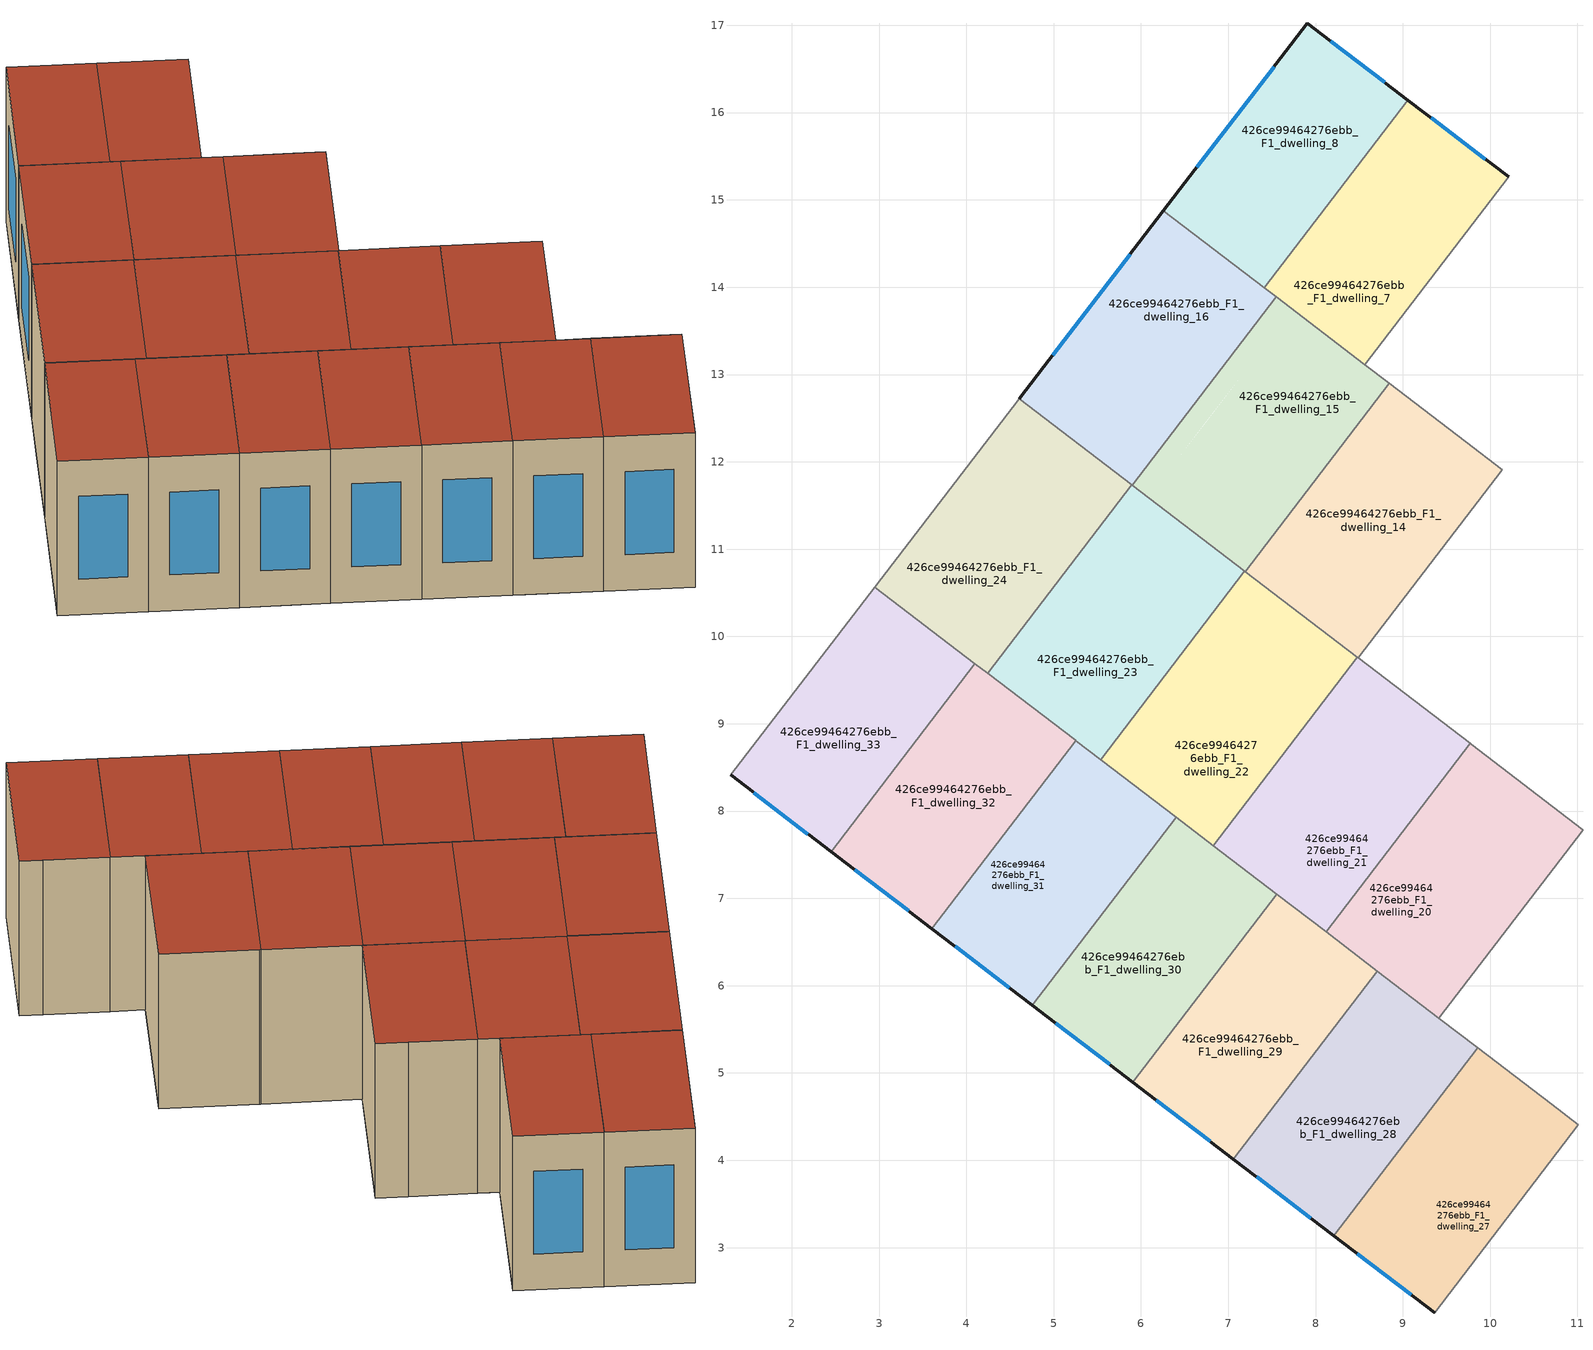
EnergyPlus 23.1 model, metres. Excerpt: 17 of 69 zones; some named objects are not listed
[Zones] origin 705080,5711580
426ce99464276ebb_F1_dwelling_14
 floor adiabatic (EU_floor_Construction): 10.14,11.91 8.49,9.75 7.19,10.74 8.84,12.9 z3
 wall to 426ce99464276ebb_F1_dwelling_13 (EU_wall_Construction): 8.49,9.75 10.14,11.91 z3:6
 wall to 426ce99464276ebb_F1_dwelling_15 (EU_wall_Construction): 8.84,12.9 7.19,10.74 z3:6
 wall to 426ce99464276ebb_F1_dwelling_22 (EU_wall_Construction): 7.19,10.74 8.48,9.76 z3:6
 wall to 426ce99464276ebb_F1_dwelling_6 (EU_wall_Construction): 9.72,12.23 8.84,12.9 z3:6
 wall to 426ce99464276ebb_F1_dwelling_21 (EU_wall_Construction): 8.48,9.76 8.49,9.75 z3:6
 wall to 426ce99464276ebb_F1_dwelling_5 (EU_wall_Construction): 10.14,11.91 9.72,12.23 z3:6
 roof outside (EU_roof_Construction): 8.49,9.75 10.14,11.91 8.84,12.9 7.19,10.74 z6
426ce99464276ebb_F1_dwelling_15
 floor to 426ce99464276ebb_F0_dwelling_12 (EU_floor_Construction): 8.84,12.9 7.85,11.61 6.75,12.45 7.74,13.75 z3
 floor to 426ce99464276ebb_F0_dwelling_19 (EU_floor_Construction): 7.85,11.61 7.19,10.74 6.08,11.59 6.75,12.45 z3
 floor to 426ce99464276ebb_F0_dwelling_13 (EU_floor_Construction): 7.74,13.75 6.74,12.46 6.56,12.6 7.55,13.89 z3
 floor to 426ce99464276ebb_F0_dwelling_20 (EU_floor_Construction): 6.74,12.46 6.08,11.59 5.9,11.73 6.56,12.6 z3
 wall to 426ce99464276ebb_F1_dwelling_16 (EU_wall_Construction): 7.55,13.89 5.9,11.73 z3:6
 wall to 426ce99464276ebb_F1_dwelling_23 (EU_wall_Construction): 5.9,11.73 7.19,10.75 z3:6
 wall to 426ce99464276ebb_F1_dwelling_7 (EU_wall_Construction): 8.57,13.11 7.55,13.89 z3:6
 wall to 426ce99464276ebb_F1_dwelling_22 (EU_wall_Construction): 7.19,10.75 7.2,10.74 z3:6
 wall to 426ce99464276ebb_F1_dwelling_6 (EU_wall_Construction): 8.84,12.9 8.57,13.11 z3:6
 roof outside (EU_roof_Construction): 7.19,10.74 8.84,12.9 7.55,13.89 5.9,11.73 z6
426ce99464276ebb_F1_dwelling_16
 floor to 426ce99464276ebb_F0_dwelling_13 (EU_floor_Construction): 7.55,13.89 6.56,12.6 5.27,13.58 6.26,14.88 z3
 floor to 426ce99464276ebb_F0_dwelling_20 (EU_floor_Construction): 6.56,12.6 5.9,11.74 4.6,12.72 5.27,13.58 z3
 wall outside (EU_wall_Construction): 6.26,14.88 4.6,12.72 z3:6
 wall to 426ce99464276ebb_F1_dwelling_24 (EU_wall_Construction): 4.6,12.72 5.89,11.74 z3:6
 wall to 426ce99464276ebb_F1_dwelling_8 (EU_wall_Construction): 7.41,13.99 6.26,14.88 z3:6
 wall to 426ce99464276ebb_F1_dwelling_7 (EU_wall_Construction): 7.55,13.89 7.41,13.99 z3:6
 window (EU_Window_Construction): 5.88,14.38 4.99,13.22 z3.69:5.31
 roof outside (EU_roof_Construction): 5.9,11.73 7.55,13.89 6.26,14.88 4.6,12.72 z6
426ce99464276ebb_F1_dwelling_20
 floor to 426ce99464276ebb_F0_dwelling_24 (EU_floor_Construction): 9.85,7.35 8.86,6.05 8.12,6.62 9.11,7.91 z3
 floor to 426ce99464276ebb_F0_dwelling_16 (EU_floor_Construction): 11.06,7.79 10.4,6.92 9.85,7.34 10.51,8.21 z3
 floor to 426ce99464276ebb_F0_dwelling_17 (EU_floor_Construction): 10.51,8.21 9.85,7.34 9.11,7.91 9.77,8.78 z3
 floor to 426ce99464276ebb_F0_dwelling_23 (EU_floor_Construction): 10.4,6.92 9.41,5.63 8.86,6.05 9.85,7.35 z3
 wall to 426ce99464276ebb_F1_dwelling_19 (EU_wall_Construction): 9.41,5.63 11.06,7.79 z3:6
 wall to 426ce99464276ebb_F1_dwelling_21 (EU_wall_Construction): 9.77,8.78 8.12,6.62 z3:6
 wall to 426ce99464276ebb_F1_dwelling_12 (EU_wall_Construction): 11.06,7.79 9.78,8.77 z3:6
 wall to 426ce99464276ebb_F1_dwelling_28 (EU_wall_Construction): 8.71,6.17 9.41,5.63 z3:6
 wall to 426ce99464276ebb_F1_dwelling_13 (EU_wall_Construction): 9.78,8.77 9.77,8.78 z3:6
 wall to 426ce99464276ebb_F1_dwelling_29 (EU_wall_Construction): 8.12,6.61 8.71,6.17 z3:6
 roof outside (EU_roof_Construction): 9.41,5.63 11.06,7.79 9.77,8.78 8.12,6.62 z6
426ce99464276ebb_F1_dwelling_21
 floor to 426ce99464276ebb_F0_dwelling_24 (EU_floor_Construction): 9.11,7.91 8.12,6.62 7.38,7.18 8.37,8.47 z3
 floor to 426ce99464276ebb_F0_dwelling_25 (EU_floor_Construction): 8.37,8.47 7.38,7.18 6.83,7.6 7.82,8.9 z3
 floor to 426ce99464276ebb_F0_dwelling_17 (EU_floor_Construction): 9.77,8.78 9.11,7.91 8.38,8.47 9.04,9.34 z3
 floor to 426ce99464276ebb_F0_dwelling_18 (EU_floor_Construction): 9.04,9.34 8.38,8.47 7.82,8.9 8.48,9.76 z3
 wall to 426ce99464276ebb_F1_dwelling_22 (EU_wall_Construction): 8.48,9.76 6.83,7.6 z3:6
 wall to 426ce99464276ebb_F1_dwelling_13 (EU_wall_Construction): 9.77,8.78 8.49,9.75 z3:6
 wall to 426ce99464276ebb_F1_dwelling_30 (EU_wall_Construction): 6.83,7.6 7.55,7.05 z3:6
 wall to 426ce99464276ebb_F1_dwelling_29 (EU_wall_Construction): 7.55,7.05 8.12,6.62 z3:6
 roof outside (EU_roof_Construction): 8.12,6.62 9.77,8.78 8.48,9.76 6.83,7.6 z6
426ce99464276ebb_F1_dwelling_22
 floor to 426ce99464276ebb_F0_dwelling_25 (EU_floor_Construction): 7.82,8.9 6.83,7.6 5.91,8.31 6.9,9.6 z3
 floor to 426ce99464276ebb_F0_dwelling_18 (EU_floor_Construction): 8.48,9.76 7.82,8.9 6.9,9.6 7.56,10.46 z3
 floor to 426ce99464276ebb_F0_dwelling_19 (EU_floor_Construction): 7.56,10.46 6.9,9.6 6.53,9.89 7.19,10.75 7.2,10.74 z3
 floor to 426ce99464276ebb_F0_dwelling_26 (EU_floor_Construction): 6.9,9.6 5.91,8.31 5.54,8.59 6.53,9.89 z3
 wall to 426ce99464276ebb_F1_dwelling_23 (EU_wall_Construction): 7.19,10.75 5.54,8.59 z3:6
 wall to 426ce99464276ebb_F1_dwelling_31 (EU_wall_Construction): 5.54,8.59 6.4,7.93 z3:6
 wall to 426ce99464276ebb_F1_dwelling_30 (EU_wall_Construction): 6.4,7.93 6.83,7.6 z3:6
 roof outside (EU_roof_Construction): 6.83,7.6 8.48,9.76 7.19,10.75 5.54,8.59 z6
426ce99464276ebb_F1_dwelling_23
 floor to 426ce99464276ebb_F0_dwelling_26 (EU_floor_Construction): 6.53,9.89 5.54,8.59 4.43,9.44 5.42,10.73 z3
 floor to 426ce99464276ebb_F0_dwelling_27 (EU_floor_Construction): 5.42,10.73 4.43,9.44 4.24,9.58 5.23,10.87 z3
 floor adiabatic (EU_floor_Construction): 7.19,10.75 6.53,9.89 5.23,10.87 5.9,11.74 z3
 wall to 426ce99464276ebb_F1_dwelling_24 (EU_wall_Construction): 5.9,11.74 4.24,9.58 z3:6
 wall to 426ce99464276ebb_F1_dwelling_32 (EU_wall_Construction): 4.24,9.58 5.25,8.81 z3:6
 wall to 426ce99464276ebb_F1_dwelling_31 (EU_wall_Construction): 5.25,8.81 5.54,8.59 z3:6
 roof outside (EU_roof_Construction): 5.54,8.59 7.19,10.75 5.9,11.74 4.24,9.58 z6
426ce99464276ebb_F1_dwelling_24
 floor to 426ce99464276ebb_F0_dwelling_20 (EU_floor_Construction): 5.9,11.74 5.23,10.87 3.94,11.86 4.6,12.72 z3
 floor to 426ce99464276ebb_F0_dwelling_27 (EU_floor_Construction): 5.23,10.87 4.24,9.58 2.95,10.57 3.94,11.86 z3
 wall adiabatic (EU_wall_Construction): 4.6,12.72 2.95,10.57 z3:6
 wall to 426ce99464276ebb_F1_dwelling_33 (EU_wall_Construction): 2.95,10.57 4.1,9.69 z3:6
 wall to 426ce99464276ebb_F1_dwelling_32 (EU_wall_Construction): 4.1,9.69 4.24,9.58 z3:6
 roof outside (EU_roof_Construction): 4.24,9.58 5.9,11.74 4.6,12.72 2.95,10.57 z6
426ce99464276ebb_F1_dwelling_27
 floor to 426ce99464276ebb_F0_dwelling_29 (EU_floor_Construction): 10.68,3.98 9.36,2.25 8.71,2.76 10.02,4.48 z3
 floor to 426ce99464276ebb_F0_dwelling_30 (EU_floor_Construction): 10.02,4.48 8.71,2.76 8.21,3.13 9.53,4.86 z3
 floor to 426ce99464276ebb_F0_dwelling_22 (EU_floor_Construction): 11.01,4.41 10.68,3.98 10.01,4.49 10.34,4.92 z3
 floor adiabatic (EU_floor_Construction): 10.34,4.92 10.01,4.49 9.53,4.86 9.86,5.29 z3
 wall outside (EU_wall_Construction): 8.21,3.13 9.36,2.25 z3:6
 wall to 426ce99464276ebb_F1_dwelling_26 (EU_wall_Construction): 9.36,2.25 11.01,4.41 z3:6
 wall to 426ce99464276ebb_F1_dwelling_28 (EU_wall_Construction): 9.86,5.29 8.21,3.13 z3:6
 wall to 426ce99464276ebb_F1_dwelling_19 (EU_wall_Construction): 10.7,4.64 9.86,5.29 z3:6
 wall to 426ce99464276ebb_F1_dwelling_18 (EU_wall_Construction): 11.01,4.41 10.71,4.64 z3:6
 window (EU_Window_Construction): 8.48,2.93 9.1,2.46 z3.69:5.31
 roof outside (EU_roof_Construction): 9.36,2.25 11.01,4.41 9.86,5.29 8.21,3.13 z6
426ce99464276ebb_F1_dwelling_28
 floor to 426ce99464276ebb_F0_dwelling_30 (EU_floor_Construction): 9.53,4.86 8.21,3.13 7.23,3.89 8.54,5.61 z3
 floor to 426ce99464276ebb_F0_dwelling_31 (EU_floor_Construction): 8.54,5.61 7.23,3.89 7.06,4.01 8.38,5.74 z3
 floor adiabatic (EU_floor_Construction): 9.86,5.29 9.53,4.86 8.38,5.74 8.71,6.17 z3
 wall outside (EU_wall_Construction): 7.06,4.01 8.21,3.13 z3:6
 wall to 426ce99464276ebb_F1_dwelling_29 (EU_wall_Construction): 8.71,6.17 7.06,4.01 z3:6
 wall to 426ce99464276ebb_F1_dwelling_19 (EU_wall_Construction): 9.86,5.29 9.41,5.63 z3:6
 window (EU_Window_Construction): 7.33,3.81 7.94,3.34 z3.69:5.31
 roof outside (EU_roof_Construction): 8.21,3.13 9.86,5.29 8.71,6.17 7.06,4.01 z6
426ce99464276ebb_F1_dwelling_29
 floor to 426ce99464276ebb_F0_dwelling_31 (EU_floor_Construction): 8.38,5.74 7.06,4.01 5.91,4.89 7.22,6.62 z3
 floor adiabatic (EU_floor_Construction): 8.71,6.17 8.38,5.74 7.22,6.62 7.55,7.05 z3
 wall outside (EU_wall_Construction): 5.91,4.89 7.06,4.01 z3:6
 wall to 426ce99464276ebb_F1_dwelling_30 (EU_wall_Construction): 7.55,7.05 5.91,4.89 z3:6
 window (EU_Window_Construction): 6.17,4.69 6.79,4.22 z3.69:5.31
 roof outside (EU_roof_Construction): 7.06,4.01 8.71,6.17 7.55,7.05 5.91,4.89 z6
426ce99464276ebb_F1_dwelling_30
 floor to 426ce99464276ebb_F0_dwelling_32 (EU_floor_Construction): 7.06,6.74 5.74,5.02 4.76,5.77 6.07,7.5 z3
 floor to 426ce99464276ebb_F0_dwelling_31 (EU_floor_Construction): 7.22,6.62 5.91,4.89 5.74,5.02 7.06,6.74 z3
 floor to 426ce99464276ebb_F0_dwelling_25 (EU_floor_Construction): 7.38,7.18 7.05,6.75 6.07,7.5 6.4,7.93 z3
 floor adiabatic (EU_floor_Construction): 7.55,7.05 7.22,6.62 7.05,6.75 7.38,7.18 z3
 wall outside (EU_wall_Construction): 4.76,5.77 5.91,4.89 z3:6
 wall to 426ce99464276ebb_F1_dwelling_31 (EU_wall_Construction): 6.4,7.93 4.76,5.77 z3:6
 window (EU_Window_Construction): 5.02,5.57 5.64,5.1 z3.69:5.31
 roof outside (EU_roof_Construction): 5.91,4.89 7.55,7.05 6.4,7.93 4.76,5.77 z6
426ce99464276ebb_F1_dwelling_31
 floor to 426ce99464276ebb_F0_dwelling_32 (EU_floor_Construction): 6.07,7.5 4.76,5.77 4.26,6.15 5.58,7.87 z3
 floor to 426ce99464276ebb_F0_dwelling_26 (EU_floor_Construction): 5.91,8.31 5.58,7.88 4.92,8.38 5.25,8.81 z3
 floor to 426ce99464276ebb_F0_dwelling_33 (EU_floor_Construction): 5.58,7.87 4.26,6.15 3.6,6.65 4.92,8.38 z3
 floor to 426ce99464276ebb_F0_dwelling_25 (EU_floor_Construction): 6.4,7.93 6.07,7.5 5.58,7.88 5.91,8.31 z3
 wall outside (EU_wall_Construction): 3.6,6.65 4.76,5.77 z3:6
 wall to 426ce99464276ebb_F1_dwelling_32 (EU_wall_Construction): 5.25,8.81 3.6,6.65 z3:6
 window (EU_Window_Construction): 3.87,6.45 4.49,5.98 z3.69:5.31
 roof outside (EU_roof_Construction): 4.76,5.77 6.4,7.93 5.25,8.81 3.6,6.65 z6
426ce99464276ebb_F1_dwelling_32
 floor to 426ce99464276ebb_F0_dwelling_27 (EU_floor_Construction): 4.43,9.44 4.1,9 3.77,9.26 4.1,9.69 z3
 floor adiabatic (EU_floor_Construction): 4.43,9.44 4.1,9.69 5.25,8.81 3.6,6.65 2.45,7.53 3.77,9.26 4.1,9 z3
 wall outside (EU_wall_Construction): 2.45,7.53 3.6,6.65 z3:6
 wall to 426ce99464276ebb_F1_dwelling_33 (EU_wall_Construction): 4.1,9.69 2.45,7.53 z3:6
 window (EU_Window_Construction): 2.72,7.33 3.34,6.86 z3.69:5.31
 roof outside (EU_roof_Construction): 3.6,6.65 5.25,8.81 4.1,9.69 2.45,7.53 z6
426ce99464276ebb_F1_dwelling_33
 floor to 426ce99464276ebb_F0_dwelling_27 (EU_floor_Construction): 4.1,9.69 3.77,9.26 2.62,10.13 2.95,10.57 z3
 floor to 426ce99464276ebb_F0_dwelling_34 (EU_floor_Construction): 3.77,9.26 2.45,7.53 1.3,8.42 2.62,10.13 z3
 wall outside (EU_wall_Construction): 1.3,8.42 2.45,7.53 z3:6
 wall adiabatic (EU_wall_Construction): 2.95,10.57 1.3,8.42 z3:6
 window (EU_Window_Construction): 1.57,8.21 2.19,7.74 z3.69:5.31
 roof outside (EU_roof_Construction): 2.45,7.53 4.1,9.69 2.95,10.57 1.3,8.42 z6
426ce99464276ebb_F1_dwelling_7
 floor to 426ce99464276ebb_F0_dwelling_6 (EU_floor_Construction): 9.39,15.89 8.07,14.17 7.74,14.42 9.06,16.14 z3
 floor adiabatic (EU_floor_Construction): 10.21,15.26 8.57,13.11 7.41,13.99 7.74,14.42 8.07,14.17 9.39,15.89 z3
 wall outside (EU_wall_Construction): 10.21,15.26 9.06,16.14 z3:6
 wall to 426ce99464276ebb_F1_dwelling_6 (EU_wall_Construction): 8.57,13.11 10.21,15.26 z3:6
 wall to 426ce99464276ebb_F1_dwelling_8 (EU_wall_Construction): 9.06,16.14 7.41,13.99 z3:6
 window (EU_Window_Construction): 9.94,15.47 9.32,15.94 z3.69:5.31
 roof outside (EU_roof_Construction): 8.57,13.11 10.21,15.26 9.06,16.14 7.41,13.99 z6
426ce99464276ebb_F1_dwelling_8
 floor to 426ce99464276ebb_F0_dwelling_6 (EU_floor_Construction): 9.06,16.14 7.74,14.42 6.59,15.31 7.91,17.02 z3
 floor to 426ce99464276ebb_F0_dwelling_13 (EU_floor_Construction): 7.74,14.42 7.41,13.99 6.26,14.88 6.59,15.31 z3
 wall outside (EU_wall_Construction): 9.06,16.14 7.91,17.02 6.26,14.88 z3:6
 window (EU_Window_Construction): 7.52,16.53 6.64,15.37 / 8.79,16.35 8.17,16.82 z3.69:5.31
 roof outside (EU_roof_Construction): 7.41,13.99 9.06,16.14 7.91,17.02 6.26,14.88 z6
[Building]
EU S2 Campaign: North Axis=0; Terrain=City; Solar Distribution=FullExterior
[Site:Location]
London: Latitude=51.5; Longitude=-0.5; Time Zone=0; Elevation=25
[SizingPeriod:WeatherFileDays]
AnnualSizingPeriod: Begin Month=1; Begin Day of Month=1; End Month=12; End Day of Month=31; Day of Week for Start Day=Monday; Use Weather File Daylight Saving Period=No; Use Weather File Rain and Snow Indicators=No
[MATERIAL]
EU_InternalMass_Material: Roughness=MediumRough; Thickness=0.1; Conductivity=1; Density=1800; Specific Heat=900; Thermal Absorptance=0.9; Solar Absorptance=0.7; Visible Absorptance=0.7
[MATERIAL:NOMASS] Roughness=MediumRough; Thermal Absorptance=0.9; Solar Absorptance=0.7; Visible Absorptance=0.7
Name | Thermal Resistance
EU_wall_NoMass | 0.635353
EU_roof_NoMass | 0.675062
EU_floor_NoMass | 1.96382
[WINDOWMATERIAL:SIMPLEGLAZINGSYSTEM]
EU_Window_SimpleGlazing: UFactor=2.96269; Solar Heat Gain Coefficient=0.76; Visible Transmittance=0.76
[CONSTRUCTION]
EU_wall_Construction: EU_wall_NoMass
EU_roof_Construction: EU_roof_NoMass
EU_floor_Construction: EU_floor_NoMass
EU_InternalMass_Construction: EU_InternalMass_Material
EU_Window_Construction: EU_Window_SimpleGlazing
[ZONE] Type=1; Multiplier=1; Ceiling Height=autocalculate; Floor Area=autocalculate; Part of Total Floor Area=Yes
Name | Volume
426ce99464276ebb_F1_dwelling_14 | 13.2656
426ce99464276ebb_F1_dwelling_15; 426ce99464276ebb_F1_dwelling_22; 426ce99464276ebb_F1_dwelling_23 | 13.2634
426ce99464276ebb_F1_dwelling_16 | 13.2598
426ce99464276ebb_F1_dwelling_20 | 13.2576
426ce99464276ebb_F1_dwelling_21 | 13.2583
426ce99464276ebb_F1_dwelling_24 | 13.259
426ce99464276ebb_F1_dwelling_27 | 11.7883
426ce99464276ebb_F1_dwelling_28 | 11.7832
426ce99464276ebb_F1_dwelling_29; 426ce99464276ebb_F1_dwelling_33 | 11.7891
426ce99464276ebb_F1_dwelling_30 | 11.7817
426ce99464276ebb_F1_dwelling_31; 426ce99464276ebb_F1_dwelling_32 | 11.7935
426ce99464276ebb_F1_dwelling_7 | 11.7803
426ce99464276ebb_F1_dwelling_8 | 11.7898
[INTERNALMASS] Construction=EU_InternalMass_Construction
Name | Zone or ZoneList | Surface Area
426ce99464276ebb_F1_dwelling_7_EU_InternalMass | 426ce99464276ebb_F1_dwelling_7 | 3.92671
426ce99464276ebb_F1_dwelling_8_EU_InternalMass | 426ce99464276ebb_F1_dwelling_8 | 3.92996
426ce99464276ebb_F1_dwelling_14_EU_InternalMass | 426ce99464276ebb_F1_dwelling_14 | 4.42161
426ce99464276ebb_F1_dwelling_15_EU_InternalMass | 426ce99464276ebb_F1_dwelling_15 | 4.42103
426ce99464276ebb_F1_dwelling_16_EU_InternalMass | 426ce99464276ebb_F1_dwelling_16 | 4.41966
426ce99464276ebb_F1_dwelling_20_EU_InternalMass | 426ce99464276ebb_F1_dwelling_20 | 4.41927
426ce99464276ebb_F1_dwelling_21_EU_InternalMass | 426ce99464276ebb_F1_dwelling_21 | 4.41927
426ce99464276ebb_F1_dwelling_22_EU_InternalMass | 426ce99464276ebb_F1_dwelling_22 | 4.42092
426ce99464276ebb_F1_dwelling_23_EU_InternalMass | 426ce99464276ebb_F1_dwelling_23 | 4.42084
426ce99464276ebb_F1_dwelling_24_EU_InternalMass | 426ce99464276ebb_F1_dwelling_24 | 4.41965
426ce99464276ebb_F1_dwelling_27_EU_InternalMass | 426ce99464276ebb_F1_dwelling_27 | 3.92964
426ce99464276ebb_F1_dwelling_28_EU_InternalMass | 426ce99464276ebb_F1_dwelling_28 | 3.92773
426ce99464276ebb_F1_dwelling_29_EU_InternalMass | 426ce99464276ebb_F1_dwelling_29 | 3.92989
426ce99464276ebb_F1_dwelling_30_EU_InternalMass | 426ce99464276ebb_F1_dwelling_30 | 3.92749
426ce99464276ebb_F1_dwelling_31_EU_InternalMass | 426ce99464276ebb_F1_dwelling_31 | 3.93104
426ce99464276ebb_F1_dwelling_32_EU_InternalMass | 426ce99464276ebb_F1_dwelling_32 | 3.93104
426ce99464276ebb_F1_dwelling_33_EU_InternalMass | 426ce99464276ebb_F1_dwelling_33 | 3.92986
[OTHEREQUIPMENT] Fuel Type=Electricity; Design Level Calculation Method=Watts/Area; Power per Zone Floor Area=1; Fraction Latent=0; Fraction Radiant=0; Fraction Lost=0; Carbon Dioxide Generation Rate=0; EndUse Subcategory=EU_Step8_InternalGains
Name | Zone or ZoneList or Space or SpaceList | Schedule
EU_Step8_InternalGain_426ce99464276ebb_F1_dwelling_7_f000 | 426ce99464276ebb_F1_dwelling_7 | EU_Step8_GainSchedule_426ce99464276ebb_F1_dwelling_7_f000
EU_Step8_InternalGain_426ce99464276ebb_F1_dwelling_8_f000 | 426ce99464276ebb_F1_dwelling_8 | EU_Step8_GainSchedule_426ce99464276ebb_F1_dwelling_8_f000
EU_Step8_InternalGain_426ce99464276ebb_F1_dwelling_14_f000 | 426ce99464276ebb_F1_dwelling_14 | EU_Step8_GainSchedule_426ce99464276ebb_F1_dwelling_14_f000
EU_Step8_InternalGain_426ce99464276ebb_F1_dwelling_15_f000 | 426ce99464276ebb_F1_dwelling_15 | EU_Step8_GainSchedule_426ce99464276ebb_F1_dwelling_15_f000
EU_Step8_InternalGain_426ce99464276ebb_F1_dwelling_16_f000 | 426ce99464276ebb_F1_dwelling_16 | EU_Step8_GainSchedule_426ce99464276ebb_F1_dwelling_16_f000
EU_Step8_InternalGain_426ce99464276ebb_F1_dwelling_20_f000 | 426ce99464276ebb_F1_dwelling_20 | EU_Step8_GainSchedule_426ce99464276ebb_F1_dwelling_20_f000
EU_Step8_InternalGain_426ce99464276ebb_F1_dwelling_21_f000 | 426ce99464276ebb_F1_dwelling_21 | EU_Step8_GainSchedule_426ce99464276ebb_F1_dwelling_21_f000
EU_Step8_InternalGain_426ce99464276ebb_F1_dwelling_22_f000 | 426ce99464276ebb_F1_dwelling_22 | EU_Step8_GainSchedule_426ce99464276ebb_F1_dwelling_22_f000
EU_Step8_InternalGain_426ce99464276ebb_F1_dwelling_23_f000 | 426ce99464276ebb_F1_dwelling_23 | EU_Step8_GainSchedule_426ce99464276ebb_F1_dwelling_23_f000
EU_Step8_InternalGain_426ce99464276ebb_F1_dwelling_24_f000 | 426ce99464276ebb_F1_dwelling_24 | EU_Step8_GainSchedule_426ce99464276ebb_F1_dwelling_24_f000
EU_Step8_InternalGain_426ce99464276ebb_F1_dwelling_27_f000 | 426ce99464276ebb_F1_dwelling_27 | EU_Step8_GainSchedule_426ce99464276ebb_F1_dwelling_27_f000
EU_Step8_InternalGain_426ce99464276ebb_F1_dwelling_28_f000 | 426ce99464276ebb_F1_dwelling_28 | EU_Step8_GainSchedule_426ce99464276ebb_F1_dwelling_28_f000
EU_Step8_InternalGain_426ce99464276ebb_F1_dwelling_29_f000 | 426ce99464276ebb_F1_dwelling_29 | EU_Step8_GainSchedule_426ce99464276ebb_F1_dwelling_29_f000
EU_Step8_InternalGain_426ce99464276ebb_F1_dwelling_30_f000 | 426ce99464276ebb_F1_dwelling_30 | EU_Step8_GainSchedule_426ce99464276ebb_F1_dwelling_30_f000
EU_Step8_InternalGain_426ce99464276ebb_F1_dwelling_31_f000 | 426ce99464276ebb_F1_dwelling_31 | EU_Step8_GainSchedule_426ce99464276ebb_F1_dwelling_31_f000
EU_Step8_InternalGain_426ce99464276ebb_F1_dwelling_32_f000 | 426ce99464276ebb_F1_dwelling_32 | EU_Step8_GainSchedule_426ce99464276ebb_F1_dwelling_32_f000
EU_Step8_InternalGain_426ce99464276ebb_F1_dwelling_33_f000 | 426ce99464276ebb_F1_dwelling_33 | EU_Step8_GainSchedule_426ce99464276ebb_F1_dwelling_33_f000
[ZONEVENTILATION:DESIGNFLOWRATE] Schedule=EU_AlwaysOn; Design Flow Rate Calculation Method=AirChanges/Hour; Air Changes per Hour=0.555504; Ventilation Type=Natural; Fan Pressure Rise=0; Fan Total Efficiency=1; Constant Term Coefficient=1; Temperature Term Coefficient=0; Velocity Term Coefficient=0; Velocity Squared Term Coefficient=0; Minimum Indoor Temperature=-100; Maximum Indoor Temperature=100; Delta Temperature=-100; Minimum Outdoor Temperature=-100; Maximum Outdoor Temperature=100; Maximum Wind Speed=40
Name | Zone or ZoneList or Space or SpaceList
EU_ConstantAir_426ce99464276ebb_F1_dwelling_7 | 426ce99464276ebb_F1_dwelling_7
EU_ConstantAir_426ce99464276ebb_F1_dwelling_8 | 426ce99464276ebb_F1_dwelling_8
EU_ConstantAir_426ce99464276ebb_F1_dwelling_14 | 426ce99464276ebb_F1_dwelling_14
EU_ConstantAir_426ce99464276ebb_F1_dwelling_15 | 426ce99464276ebb_F1_dwelling_15
EU_ConstantAir_426ce99464276ebb_F1_dwelling_16 | 426ce99464276ebb_F1_dwelling_16
EU_ConstantAir_426ce99464276ebb_F1_dwelling_20 | 426ce99464276ebb_F1_dwelling_20
EU_ConstantAir_426ce99464276ebb_F1_dwelling_21 | 426ce99464276ebb_F1_dwelling_21
EU_ConstantAir_426ce99464276ebb_F1_dwelling_22 | 426ce99464276ebb_F1_dwelling_22
EU_ConstantAir_426ce99464276ebb_F1_dwelling_23 | 426ce99464276ebb_F1_dwelling_23
EU_ConstantAir_426ce99464276ebb_F1_dwelling_24 | 426ce99464276ebb_F1_dwelling_24
EU_ConstantAir_426ce99464276ebb_F1_dwelling_27 | 426ce99464276ebb_F1_dwelling_27
EU_ConstantAir_426ce99464276ebb_F1_dwelling_28 | 426ce99464276ebb_F1_dwelling_28
EU_ConstantAir_426ce99464276ebb_F1_dwelling_29 | 426ce99464276ebb_F1_dwelling_29
EU_ConstantAir_426ce99464276ebb_F1_dwelling_30 | 426ce99464276ebb_F1_dwelling_30
EU_ConstantAir_426ce99464276ebb_F1_dwelling_31 | 426ce99464276ebb_F1_dwelling_31
EU_ConstantAir_426ce99464276ebb_F1_dwelling_32 | 426ce99464276ebb_F1_dwelling_32
EU_ConstantAir_426ce99464276ebb_F1_dwelling_33 | 426ce99464276ebb_F1_dwelling_33
[HVACTEMPLATE:ZONE:IDEALLOADSAIRSYSTEM] System Availability Schedule=EU_AlwaysOn; Maximum Heating Supply Air Temperature=50; Minimum Cooling Supply Air Temperature=13; Maximum Heating Supply Air Humidity Ratio=0.0156; Minimum Cooling Supply Air Humidity Ratio=0.0077; Heating Limit=NoLimit; Cooling Limit=NoLimit; Heating Availability Schedule=EU_AlwaysOn; Cooling Availability Schedule=EU_CoolingOff; Dehumidification Control Type=ConstantSensibleHeatRatio; Cooling Sensible Heat Ratio=0.7; Dehumidification Setpoint=60; Humidification Control Type=None; Humidification Setpoint=30; Outdoor Air Method=None; Outdoor Air Flow Rate per Person=0.00944; Outdoor Air Flow Rate per Zone Floor Area=0; Outdoor Air Flow Rate per Zone=0; Demand Controlled Ventilation Type=None; Outdoor Air Economizer Type=NoEconomizer; Heat Recovery Type=None; Sensible Heat Recovery Effectiveness=0.7; Latent Heat Recovery Effectiveness=0.65
Name | Template Thermostat
426ce99464276ebb_F1_dwelling_7 | EU_HeatOnly_426ce99464276ebb_F1_dwelling_7
426ce99464276ebb_F1_dwelling_8 | EU_HeatOnly_426ce99464276ebb_F1_dwelling_8
426ce99464276ebb_F1_dwelling_14 | EU_HeatOnly_426ce99464276ebb_F1_dwelling_14
426ce99464276ebb_F1_dwelling_15 | EU_HeatOnly_426ce99464276ebb_F1_dwelling_15
426ce99464276ebb_F1_dwelling_16 | EU_HeatOnly_426ce99464276ebb_F1_dwelling_16
426ce99464276ebb_F1_dwelling_20 | EU_HeatOnly_426ce99464276ebb_F1_dwelling_20
426ce99464276ebb_F1_dwelling_21 | EU_HeatOnly_426ce99464276ebb_F1_dwelling_21
426ce99464276ebb_F1_dwelling_22 | EU_HeatOnly_426ce99464276ebb_F1_dwelling_22
426ce99464276ebb_F1_dwelling_23 | EU_HeatOnly_426ce99464276ebb_F1_dwelling_23
426ce99464276ebb_F1_dwelling_24 | EU_HeatOnly_426ce99464276ebb_F1_dwelling_24
426ce99464276ebb_F1_dwelling_27 | EU_HeatOnly_426ce99464276ebb_F1_dwelling_27
426ce99464276ebb_F1_dwelling_28 | EU_HeatOnly_426ce99464276ebb_F1_dwelling_28
426ce99464276ebb_F1_dwelling_29 | EU_HeatOnly_426ce99464276ebb_F1_dwelling_29
426ce99464276ebb_F1_dwelling_30 | EU_HeatOnly_426ce99464276ebb_F1_dwelling_30
426ce99464276ebb_F1_dwelling_31 | EU_HeatOnly_426ce99464276ebb_F1_dwelling_31
426ce99464276ebb_F1_dwelling_32 | EU_HeatOnly_426ce99464276ebb_F1_dwelling_32
426ce99464276ebb_F1_dwelling_33 | EU_HeatOnly_426ce99464276ebb_F1_dwelling_33
[SIZING:ZONE] Zone Cooling Design Supply Air Temperature Input Method=SupplyAirTemperature; Zone Cooling Design Supply Air Temperature=13; Zone Heating Design Supply Air Temperature Input Method=SupplyAirTemperature; Zone Heating Design Supply Air Temperature=50; Zone Cooling Design Supply Air Humidity Ratio=0.008; Zone Heating Design Supply Air Humidity Ratio=0.008; Cooling Design Air Flow Method=DesignDay; Cooling Design Air Flow Rate=0; Cooling Minimum Air Flow per Zone Floor Area=0.000762; Cooling Minimum Air Flow=0; Cooling Minimum Air Flow Fraction=0.2; Heating Design Air Flow Method=DesignDay; Heating Design Air Flow Rate=0; Heating Maximum Air Flow per Zone Floor Area=0.002032; Heating Maximum Air Flow=0.141576; Heating Maximum Air Flow Fraction=0.3; Account for Dedicated Outdoor Air System=No; Dedicated Outdoor Air System Control Strategy=NeutralSupplyAir; Dedicated Outdoor Air Low Setpoint Temperature for Design=autosize; Dedicated Outdoor Air High Setpoint Temperature for Design=autosize; Zone Load Sizing Method=Sensible Load Only No Latent Load; Zone Latent Cooling Design Supply Air Humidity Ratio Input Method=HumidityRatioDifference; Zone Cooling Design Supply Air Humidity Ratio Difference=0.005; Zone Latent Heating Design Supply Air Humidity Ratio Input Method=HumidityRatioDifference; Zone Humidification Design Supply Air Humidity Ratio Difference=0.005
426ce99464276ebb_F1_dwelling_7; 426ce99464276ebb_F1_dwelling_8; 426ce99464276ebb_F1_dwelling_14; 426ce99464276ebb_F1_dwelling_15; 426ce99464276ebb_F1_dwelling_16; 426ce99464276ebb_F1_dwelling_20; 426ce99464276ebb_F1_dwelling_21; 426ce99464276ebb_F1_dwelling_22; 426ce99464276ebb_F1_dwelling_23; 426ce99464276ebb_F1_dwelling_24; 426ce99464276ebb_F1_dwelling_27; 426ce99464276ebb_F1_dwelling_28; 426ce99464276ebb_F1_dwelling_29; 426ce99464276ebb_F1_dwelling_30; 426ce99464276ebb_F1_dwelling_31; 426ce99464276ebb_F1_dwelling_32; 426ce99464276ebb_F1_dwelling_33
[SCHEDULE:CONSTANT]
Name | Hourly Value
EU_AlwaysOn | 1
EU_CoolingOff | 0
[SCHEDULE:FILE] Column Number=1; Rows to Skip at Top=0; Number of Hours of Data=8760; Column Separator=Comma; Interpolate to Timestep=No; Minutes per Item=60; Adjust Schedule for Daylight Savings=Yes
Name | File
EU_Step8_GainSchedule_426ce99464276ebb_F1_dwelling_7_f000 | ../../schedules/426ce99464276ebb/426ce99464276ebb_F1_dwelling_7_f000_gain.csv
EU_Step8_GainSchedule_426ce99464276ebb_F1_dwelling_8_f000 | ../../schedules/426ce99464276ebb/426ce99464276ebb_F1_dwelling_8_f000_gain.csv
EU_Step8_GainSchedule_426ce99464276ebb_F1_dwelling_14_f000 | ../../schedules/426ce99464276ebb/426ce99464276ebb_F1_dwelling_14_f000_gain.csv
EU_Step8_GainSchedule_426ce99464276ebb_F1_dwelling_15_f000 | ../../schedules/426ce99464276ebb/426ce99464276ebb_F1_dwelling_15_f000_gain.csv
EU_Step8_GainSchedule_426ce99464276ebb_F1_dwelling_16_f000 | ../../schedules/426ce99464276ebb/426ce99464276ebb_F1_dwelling_16_f000_gain.csv
EU_Step8_GainSchedule_426ce99464276ebb_F1_dwelling_20_f000 | ../../schedules/426ce99464276ebb/426ce99464276ebb_F1_dwelling_20_f000_gain.csv
EU_Step8_GainSchedule_426ce99464276ebb_F1_dwelling_21_f000 | ../../schedules/426ce99464276ebb/426ce99464276ebb_F1_dwelling_21_f000_gain.csv
EU_Step8_GainSchedule_426ce99464276ebb_F1_dwelling_22_f000 | ../../schedules/426ce99464276ebb/426ce99464276ebb_F1_dwelling_22_f000_gain.csv
EU_Step8_GainSchedule_426ce99464276ebb_F1_dwelling_23_f000 | ../../schedules/426ce99464276ebb/426ce99464276ebb_F1_dwelling_23_f000_gain.csv
EU_Step8_GainSchedule_426ce99464276ebb_F1_dwelling_24_f000 | ../../schedules/426ce99464276ebb/426ce99464276ebb_F1_dwelling_24_f000_gain.csv
EU_Step8_GainSchedule_426ce99464276ebb_F1_dwelling_27_f000 | ../../schedules/426ce99464276ebb/426ce99464276ebb_F1_dwelling_27_f000_gain.csv
EU_Step8_GainSchedule_426ce99464276ebb_F1_dwelling_28_f000 | ../../schedules/426ce99464276ebb/426ce99464276ebb_F1_dwelling_28_f000_gain.csv
EU_Step8_GainSchedule_426ce99464276ebb_F1_dwelling_29_f000 | ../../schedules/426ce99464276ebb/426ce99464276ebb_F1_dwelling_29_f000_gain.csv
EU_Step8_GainSchedule_426ce99464276ebb_F1_dwelling_30_f000 | ../../schedules/426ce99464276ebb/426ce99464276ebb_F1_dwelling_30_f000_gain.csv
EU_Step8_GainSchedule_426ce99464276ebb_F1_dwelling_31_f000 | ../../schedules/426ce99464276ebb/426ce99464276ebb_F1_dwelling_31_f000_gain.csv
EU_Step8_GainSchedule_426ce99464276ebb_F1_dwelling_32_f000 | ../../schedules/426ce99464276ebb/426ce99464276ebb_F1_dwelling_32_f000_gain.csv
EU_Step8_GainSchedule_426ce99464276ebb_F1_dwelling_33_f000 | ../../schedules/426ce99464276ebb/426ce99464276ebb_F1_dwelling_33_f000_gain.csv
